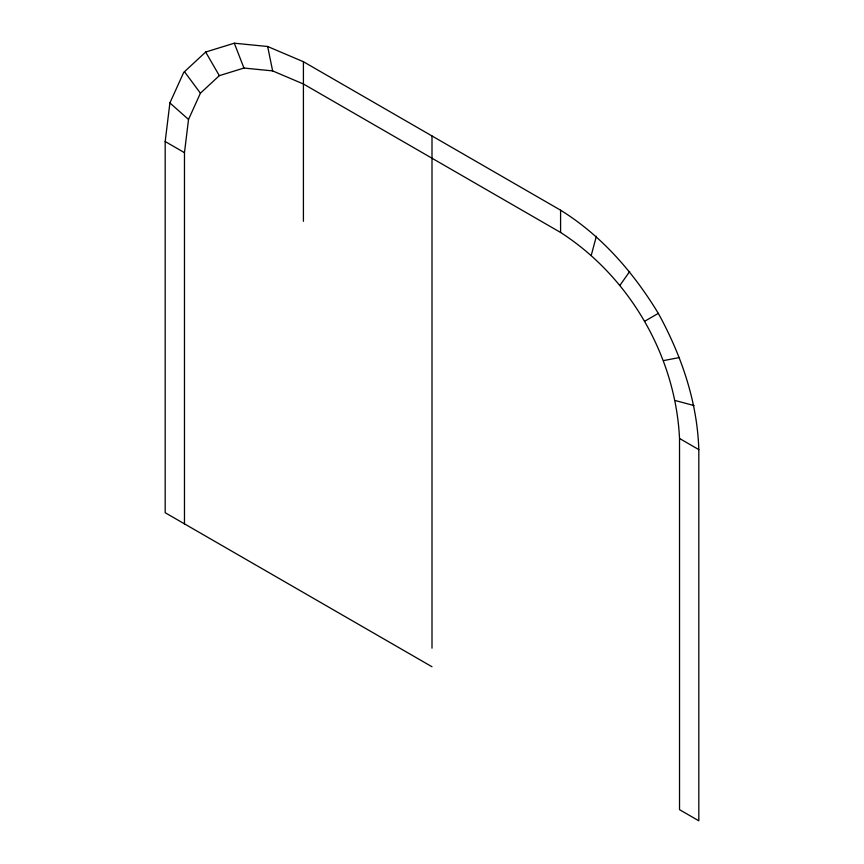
<?xml version="1.0" encoding="UTF-8"?>
<svg xmlns="http://www.w3.org/2000/svg" width="864" height="864" viewBox="0 0 864 864"><rect width="100%" height="100%" fill="white"/><g stroke="black" fill="none" stroke-linecap="round" stroke-linejoin="round"><path stroke-width="1.3" d="M432 666.76L165.186 512.719L165.186 141.523L169.895 102.935L183.708 72.414L205.675 52.034L234.306 43.2L267.646 46.505L303.415 61.722L560.585 210.19C601.549 235.602 633.474 272.462 658.325 313.373C681.329 355.352 697.291 401.436 698.814 449.604L698.814 820.8L679.525 809.665L679.525 438.469C675.572 356.314 629.759 276.966 560.585 232.459L303.415 83.992L272.635 70.902L243.95 68.051L219.316 75.665L200.416 93.193L188.525 119.459L184.475 152.658L184.475 523.854M591.365 254.912L596.354 236.282M620.05 285.196L629.694 271.48M644.684 321.246L658.325 313.373M663.584 360.601L679.525 357.512M675.475 400.583L694.105 405.583M165.186 141.523L184.475 152.658M679.525 438.469L698.814 449.604M169.895 102.935L188.525 119.459M184.475 71.701L200.416 93.193M205.675 52.034L219.316 75.665M234.306 43.2L243.95 68.051M267.646 46.505L272.635 70.902M560.585 210.19L560.585 232.459M432 135.95L432 648.194M303.415 61.722L303.415 221.335"/></g></svg>
